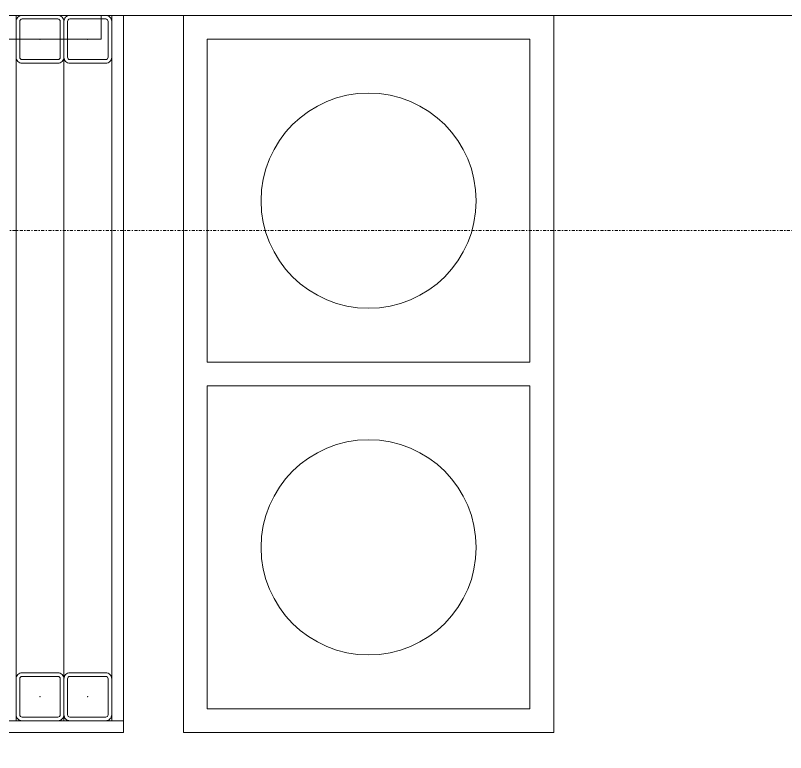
# Model space of a CAD drawing. Extents: x -1133 to 23780, y -1311 to 8245.
# Drawn here: x 8103.9 to 8168.4, y 2741.3 to 2803 of the extents above; entities that cross this region are included whole.
import ezdxf

# ---------------------------------------------------------------- set-up
doc = ezdxf.new("R2010")
doc.units = 0
doc.header["$MEASUREMENT"] = 0
doc.linetypes.add('DASHDOT2', pattern=[0.5, 0.25, -0.125, 0, -0.125])
doc.layers.get('0').update_dxf_attribs({"color": 9, "lineweight": 9})
for name, color, linetype, lineweight in [('05', 9, 'Continuous', 9), ('06D', 9, 'Continuous', 9), ('10', 9, 'Continuous', 9), ('11', 9, 'Continuous', 9), ('24', 9, 'DASHDOT2', 9), ('35', 9, 'Continuous', 9)]:
    doc.layers.add(name, color=color, linetype=linetype, lineweight=lineweight)

# ---------------------------------------------------------------- blocks, each defined once
blk = doc.blocks.new('m-mu-ocak01-p')
for points in [[(-16.5, 5), (-16.5, 65), (14.5, 65), (14.5, 5)], [(12.5, 36), (12.5, 63), (-14.5, 63), (-14.5, 36)], [(12.5, 34), (12.5, 7), (-14.5, 7), (-14.5, 34)]]:
    blk.add_lwpolyline(points, close=True)
for centre in [(-1, 49.5), (-1, 20.5)]:
    blk.add_circle(centre, 9)
blk.add_point((-1, 0))
blk = doc.blocks.new('Prf-40x40')
for points in [[(1.5, -2), (-1.5, -2, -0.414214), (-2, -1.5), (-2, 1.5, -0.414214), (-1.5, 2), (1.5, 2, -0.414214), (2, 1.5), (2, -1.5, -0.414214)], [(1.5, -1.7), (-1.5, -1.7, -0.414214), (-1.7, -1.5), (-1.7, 1.5, -0.414214), (-1.5, 1.7), (1.5, 1.7, -0.414214), (1.7, 1.5), (1.7, -1.5, -0.414214)]]:
    blk.add_lwpolyline(points, format="xyb", close=True)
blk.add_point((0, 0))
blk = doc.blocks.new('fsdfsfsfsfd')
at = {"layer": '06D', "elevation": 0}
blk.add_lwpolyline([(52591.75, -74474.977), (52589.75, -74474.977), (52589.75, -74595.977), (52591.75, -74595.977)], dxfattribs=at)

msp = doc.modelspace()

# ---------------------------------------------------------------- linework, layer by layer
at = {"layer": '06D'}
msp.add_lwpolyline([(8108, 2744), (8108, 2799.5)], dxfattribs=at)
at = {"layer": '11'}
msp.add_lwpolyline([(8113, 2743), (8103, 2743), (8103, 2803), (8113, 2803)], close=True, dxfattribs=at)
for points in [[(8104, 2744), (8104, 2803), (8112, 2803), (8112, 2744)], [(8103, 2744), (8113, 2744)]]:
    msp.add_lwpolyline(points, dxfattribs=at)
at = {"layer": '24'}
msp.add_lwpolyline([(6827.5, 2785), (11027.5, 2785)], dxfattribs=at)
at = {"layer": '35'}
msp.add_lwpolyline([(10004.839, 1897.894, 0.099521), (7703.07, 1167.165), (7703.07, 1167.165), (7647.151, 1268.131, 0.006902), (7497.581, 1182.573), (7497.581, 1835), (7909.5, 1835), (7909.5, 2075), (7894.5, 2075), (7894.5, 2325), (7909.5, 2325), (7909.5, 2483.5), (7895.443, 2489.8), (7892.5, 2489.8), (7892.5, 2570.2), (7895.5, 2570.2), (7909.5, 2576.5), (7909.5, 2652), (7890.5, 2652), (7890.5, 2768), (7909.5, 2768), (7909.5, 2803), (8525.5, 2803)], format="xyb", dxfattribs=at)

# ---------------------------------------------------------------- block references
at = {"rotation": 90}
msp.add_blockref('fsdfsfsfsfd', (-66484.847, -49788.75), dxfattribs=at)
at = {"layer": '05', "linetype": 'Continuous', "xscale": -1, "rotation": 180}
msp.add_blockref('m-mu-ocak01-p', (8134.5, 2808), dxfattribs=at)
at = {"layer": '10', "xscale": -1}
for p in [(8106, 2801), (8110, 2801), (8106, 2746), (8110, 2746)]:
    msp.add_blockref('Prf-40x40', p, dxfattribs=at)

doc.saveas('drawing.dxf')
